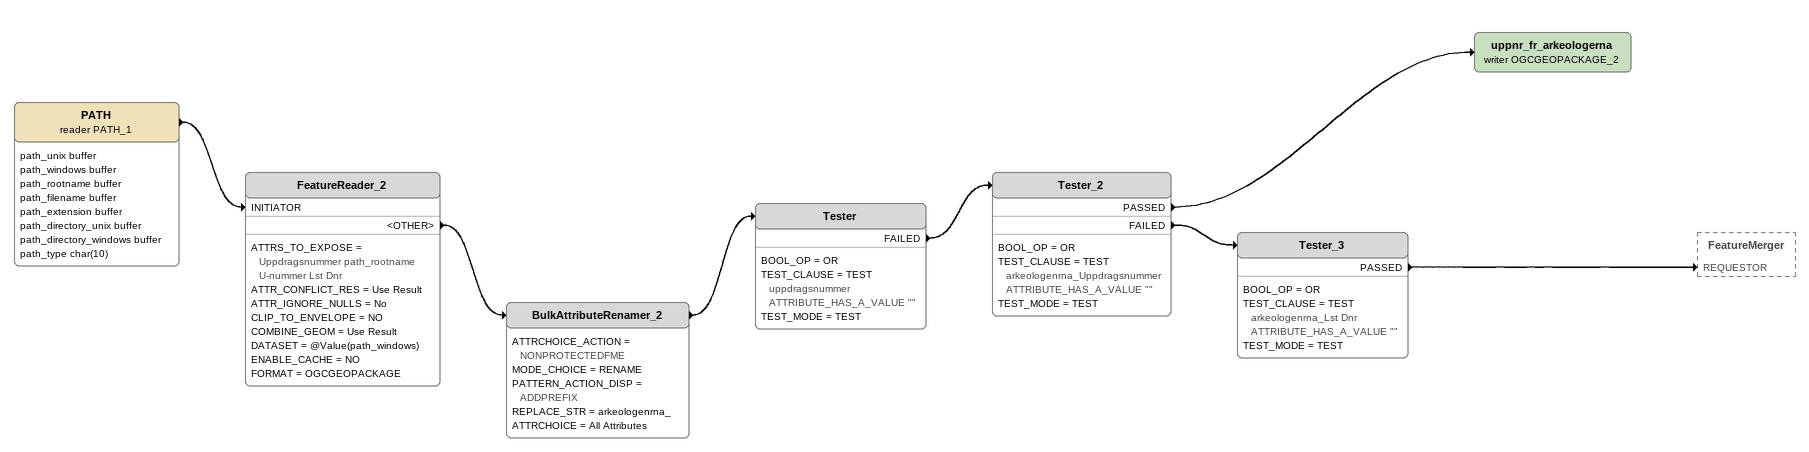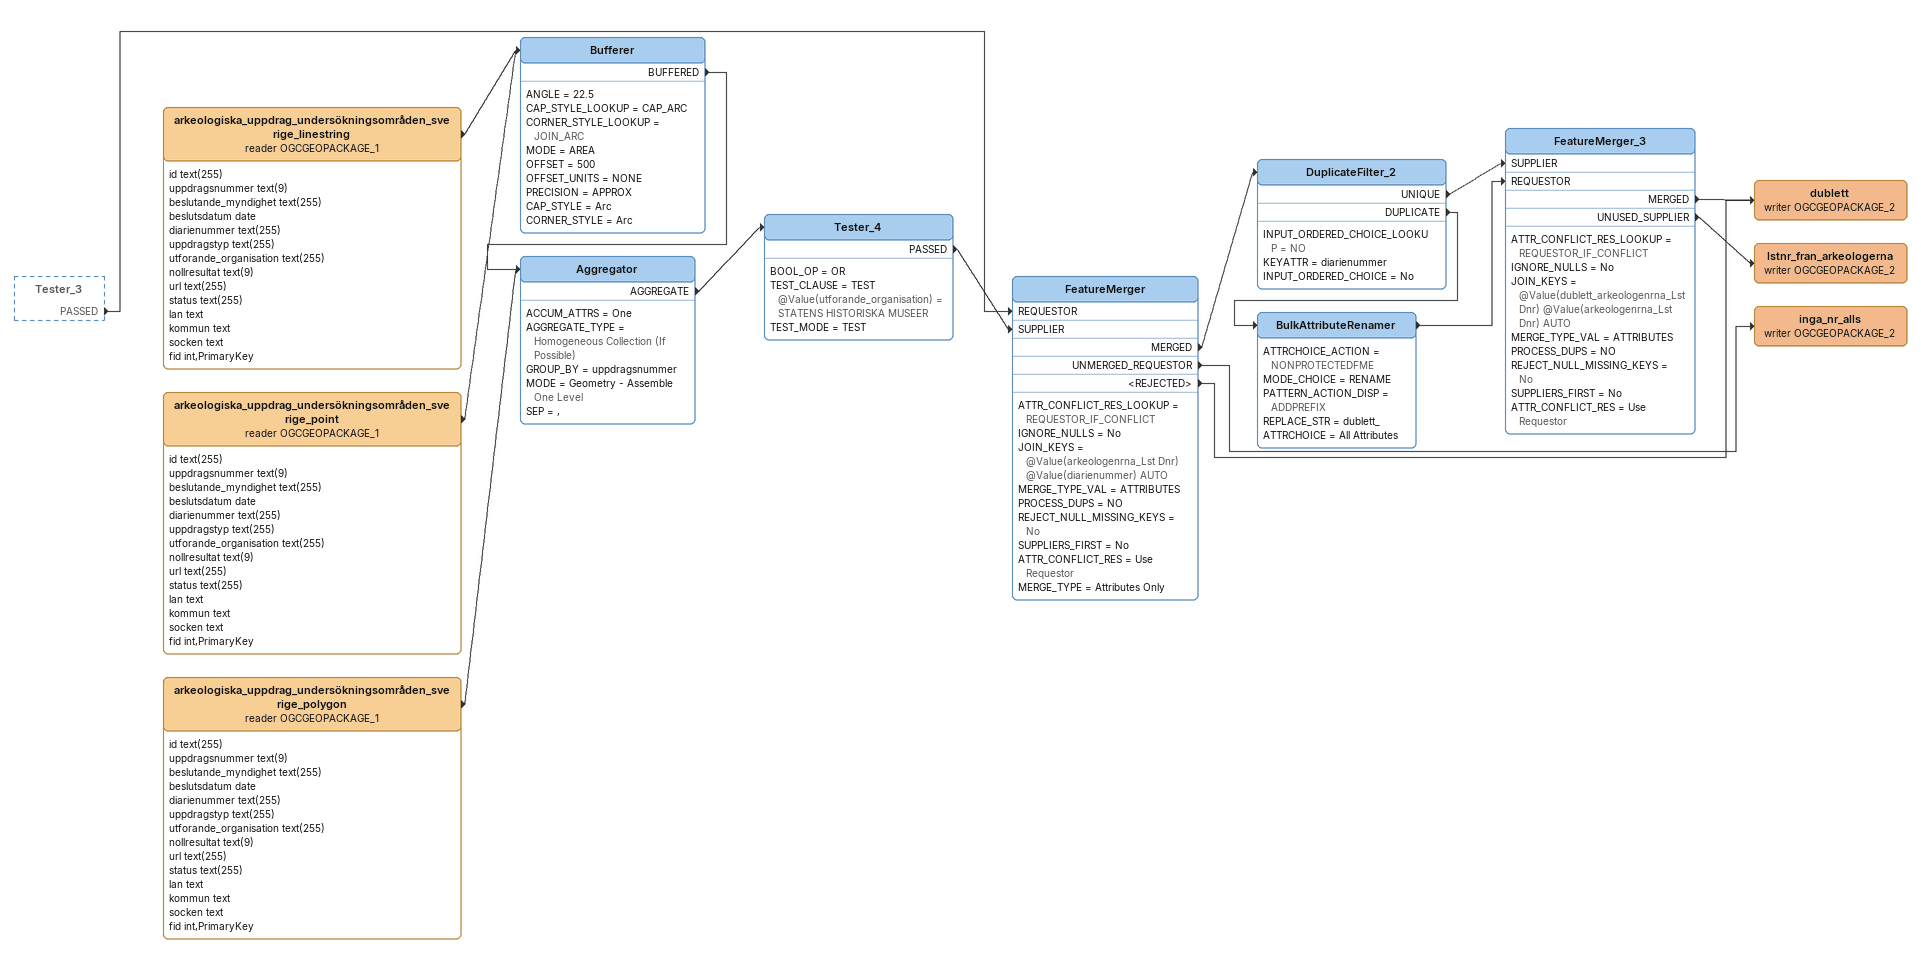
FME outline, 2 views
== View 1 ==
PATH (reader PATH_1)
    attributes: path_unix buffer, path_windows buffer, path_rootname buffer, path_filename buffer, path_extension buffer, path_directory_unix buffer, path_directory_windows buffer, path_type char(10)
    -> FeatureReader_2 [INITIATOR]
FeatureReader_2
    ATTRS_TO_EXPOSE = Uppdragsnummer path_rootname U-nummer Lst Dnr
    ATTR_CONFLICT_RES = Use Result
    ATTR_IGNORE_NULLS = No
    CLIP_TO_ENVELOPE = NO
    COMBINE_GEOM = Use Result
    DATASET = @Value(path_windows)
    ENABLE_CACHE = NO
    FORMAT = OGCGEOPACKAGE
    <OTHER> -> BulkAttributeRenamer_2
BulkAttributeRenamer_2
    ATTRCHOICE_ACTION = NONPROTECTEDFME
    MODE_CHOICE = RENAME
    PATTERN_ACTION_DISP = ADDPREFIX
    REPLACE_STR = arkeologenrna_
    ATTRCHOICE = All Attributes
    -> Tester
Tester
    BOOL_OP = OR
    TEST_CLAUSE = TEST uppdragsnummer ATTRIBUTE_HAS_A_VALUE ""
    TEST_MODE = TEST
    FAILED -> Tester_2
Tester_2
    BOOL_OP = OR
    TEST_CLAUSE = TEST arkeologenrna_Uppdragsnummer ATTRIBUTE_HAS_A_VALUE ""
    TEST_MODE = TEST
    PASSED -> uppnr_fr_arkeologerna (writer OGCGEOPACKAGE_2)
    FAILED -> Tester_3
uppnr_fr_arkeologerna (writer OGCGEOPACKAGE_2)
Tester_3
    BOOL_OP = OR
    TEST_CLAUSE = TEST arkeologenrna_Lst Dnr ATTRIBUTE_HAS_A_VALUE ""
    TEST_MODE = TEST
    PASSED -> FeatureMerger [REQUESTOR]

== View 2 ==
Tester_3 [outside]
    PASSED -> FeatureMerger [REQUESTOR]
arkeologiska_uppdrag_undersökningsområden_sverige_linestring (reader OGCGEOPACKAGE_1)
    attributes: id text(255), uppdragsnummer text(9), beslutande_myndighet text(255), beslutsdatum date, diarienummer text(255), uppdragstyp text(255), utforande_organisation text(255), nollresultat text(9), url text(255), status text(255), lan text, kommun text, socken text, fid int,PrimaryKey
    -> Bufferer
arkeologiska_uppdrag_undersökningsområden_sverige_point (reader OGCGEOPACKAGE_1)
    attributes: id text(255), uppdragsnummer text(9), beslutande_myndighet text(255), beslutsdatum date, diarienummer text(255), uppdragstyp text(255), utforande_organisation text(255), nollresultat text(9), url text(255), status text(255), lan text, kommun text, socken text, fid int,PrimaryKey
    -> Bufferer
Bufferer
    ANGLE = 22.5
    CAP_STYLE_LOOKUP = CAP_ARC
    CORNER_STYLE_LOOKUP = JOIN_ARC
    MODE = AREA
    OFFSET = 500
    OFFSET_UNITS = NONE
    PRECISION = APPROX
    CAP_STYLE = Arc
    CORNER_STYLE = Arc
    BUFFERED -> Aggregator
arkeologiska_uppdrag_undersökningsområden_sverige_polygon (reader OGCGEOPACKAGE_1)
    attributes: id text(255), uppdragsnummer text(9), beslutande_myndighet text(255), beslutsdatum date, diarienummer text(255), uppdragstyp text(255), utforande_organisation text(255), nollresultat text(9), url text(255), status text(255), lan text, kommun text, socken text, fid int,PrimaryKey
    -> Aggregator
Aggregator
    ACCUM_ATTRS = One
    AGGREGATE_TYPE = Homogeneous Collection (If Possible)
    GROUP_BY = uppdragsnummer
    MODE = Geometry - Assemble One Level
    SEP = ,
    AGGREGATE -> Tester_4
Tester_4
    BOOL_OP = OR
    TEST_CLAUSE = TEST @Value(utforande_organisation) = STATENS HISTORISKA MUSEER
    TEST_MODE = TEST
    PASSED -> FeatureMerger [SUPPLIER]
FeatureMerger
    ATTR_CONFLICT_RES_LOOKUP = REQUESTOR_IF_CONFLICT
    IGNORE_NULLS = No
    JOIN_KEYS = @Value(arkeologenrna_Lst Dnr) @Value(diarienummer) AUTO
    MERGE_TYPE_VAL = ATTRIBUTES
    PROCESS_DUPS = NO
    REJECT_NULL_MISSING_KEYS = No
    SUPPLIERS_FIRST = No
    ATTR_CONFLICT_RES = Use Requestor
    MERGE_TYPE = Attributes Only
    MERGED -> DuplicateFilter_2
    UNMERGED_REQUESTOR -> inga_nr_alls (writer OGCGEOPACKAGE_2)
    <REJECTED> -> dublett (writer OGCGEOPACKAGE_2)
DuplicateFilter_2
    INPUT_ORDERED_CHOICE_LOOKUP = NO
    KEYATTR = diarienummer
    INPUT_ORDERED_CHOICE = No
    UNIQUE -> FeatureMerger_3 [SUPPLIER]
    DUPLICATE -> BulkAttributeRenamer
BulkAttributeRenamer
    ATTRCHOICE_ACTION = NONPROTECTEDFME
    MODE_CHOICE = RENAME
    PATTERN_ACTION_DISP = ADDPREFIX
    REPLACE_STR = dublett_
    ATTRCHOICE = All Attributes
    -> FeatureMerger_3 [REQUESTOR]
FeatureMerger_3
    ATTR_CONFLICT_RES_LOOKUP = REQUESTOR_IF_CONFLICT
    IGNORE_NULLS = No
    JOIN_KEYS = @Value(dublett_arkeologenrna_Lst Dnr) @Value(arkeologenrna_Lst Dnr) AUTO
    MERGE_TYPE_VAL = ATTRIBUTES
    PROCESS_DUPS = NO
    REJECT_NULL_MISSING_KEYS = No
    SUPPLIERS_FIRST = No
    ATTR_CONFLICT_RES = Use Requestor
    MERGED -> dublett (writer OGCGEOPACKAGE_2)
    UNUSED_SUPPLIER -> lstnr_fran_arkeologerna (writer OGCGEOPACKAGE_2)
dublett (writer OGCGEOPACKAGE_2)
lstnr_fran_arkeologerna (writer OGCGEOPACKAGE_2)
inga_nr_alls (writer OGCGEOPACKAGE_2)
